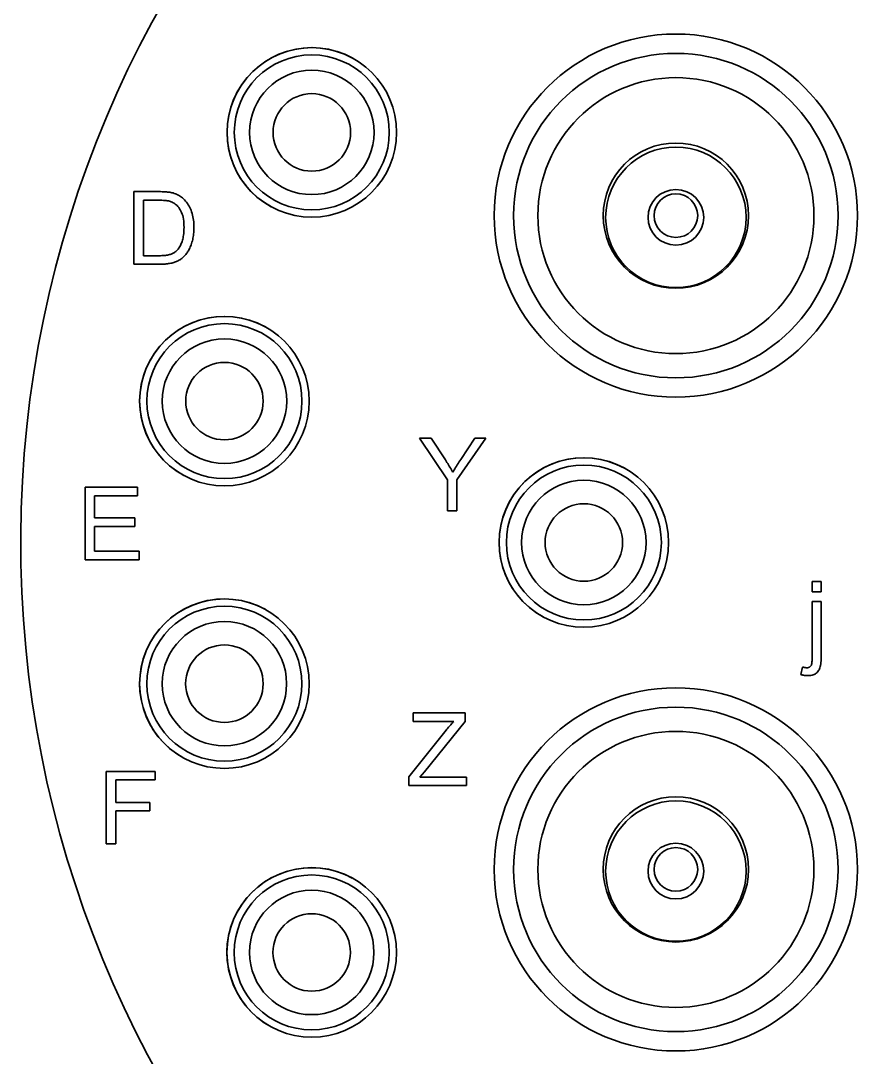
# Model space of a CAD drawing. Extents: x 23 to 472, y 3 to 294.
# Drawn here: x 132.35 to 145.52, y 100.97 to 117.02 of the extents above; entities that cross this region are included whole.
import ezdxf

# ---------------------------------------------------------------- set-up
doc = ezdxf.new("R2010")
doc.units = 0
doc.layers.get('0').update_dxf_attribs({"lineweight": 13})

msp = doc.modelspace()

# ---------------------------------------------------------------- linework, layer by layer
at = {"color": 7, "lineweight": 35, "ltscale": 0.028125}
for p, q in [((134.1026, 113.2498), (134.1026, 114.3748)), ((133.3463, 108.6737), (133.3463, 109.7987)), ((133.6737, 104.2715), (133.6737, 105.3965))]:
    msp.add_line(p, q, dxfattribs=at)
at = {"color": 7, "lineweight": 35, "ltscale": 0.009688}
msp.add_line((134.1026, 114.3748), (134.4901, 114.3748), dxfattribs=at)
at = {"color": 7, "lineweight": 35, "ltscale": 0.000640588}
msp.add_line((134.4901, 114.3748), (134.5157, 114.3746), dxfattribs=at)
at = {"color": 7, "lineweight": 35, "ltscale": 0.000609512}
msp.add_line((134.5157, 114.3746), (134.5401, 114.3742), dxfattribs=at)
at = {"color": 7, "lineweight": 35, "ltscale": 0.00057885}
msp.add_line((134.5401, 114.3742), (134.5632, 114.3734), dxfattribs=at)
at = {"color": 7, "lineweight": 35, "ltscale": 0.000548049}
msp.add_line((134.5632, 114.3734), (134.5851, 114.3722), dxfattribs=at)
at = {"color": 7, "lineweight": 35, "ltscale": 0.000517689}
msp.add_line((134.5851, 114.3722), (134.6058, 114.3708), dxfattribs=at)
at = {"color": 7, "lineweight": 35, "ltscale": 0.000487253}
msp.add_line((134.6058, 114.3708), (134.6252, 114.369), dxfattribs=at)
at = {"color": 7, "lineweight": 35, "ltscale": 0.000457041}
msp.add_line((134.6252, 114.369), (134.6433, 114.3669), dxfattribs=at)
at = {"color": 7, "lineweight": 35, "ltscale": 0.000427154}
msp.add_line((134.6433, 114.3669), (134.6603, 114.3645), dxfattribs=at)
at = {"color": 7, "lineweight": 35, "ltscale": 0.000397922}
msp.add_line((134.6603, 114.3645), (134.6759, 114.3617), dxfattribs=at)
at = {"color": 7, "lineweight": 35, "ltscale": 0.000369061}
msp.add_line((134.6759, 114.3617), (134.6904, 114.3587), dxfattribs=at)
at = {"color": 7, "lineweight": 35, "ltscale": 0.000491355}
msp.add_line((134.6904, 114.3587), (134.7094, 114.3539), dxfattribs=at)
at = {"color": 7, "lineweight": 35, "ltscale": 0.000482278}
msp.add_line((134.7094, 114.3539), (134.7279, 114.3483), dxfattribs=at)
at = {"color": 7, "lineweight": 35, "ltscale": 0.000474574}
msp.add_line((134.7279, 114.3483), (134.7458, 114.3421), dxfattribs=at)
at = {"color": 7, "lineweight": 35, "ltscale": 0.000467417}
msp.add_line((134.7458, 114.3421), (134.7632, 114.3351), dxfattribs=at)
at = {"color": 7, "lineweight": 35, "ltscale": 0.00046152}
msp.add_line((134.7632, 114.3351), (134.78, 114.3274), dxfattribs=at)
at = {"color": 7, "lineweight": 35, "ltscale": 0.000456686}
msp.add_line((134.78, 114.3274), (134.7962, 114.319), dxfattribs=at)
at = {"color": 7, "lineweight": 35, "ltscale": 0.000453257}
msp.add_line((134.7962, 114.319), (134.8118, 114.3099), dxfattribs=at)
at = {"color": 7, "lineweight": 35, "ltscale": 0.000450332}
msp.add_line((134.8118, 114.3099), (134.8269, 114.3), dxfattribs=at)
at = {"color": 7, "lineweight": 35, "ltscale": 0.021487}
for p, q in [((134.2514, 114.242), (134.2514, 113.3826)), ((144.7439, 108.025), (144.7439, 107.1656))]:
    msp.add_line(p, q, dxfattribs=at)
at = {"color": 7, "lineweight": 35, "ltscale": 0.005909}
msp.add_line((134.4878, 114.242), (134.2514, 114.242), dxfattribs=at)
at = {"color": 7, "lineweight": 35, "ltscale": 0.000645457}
msp.add_line((134.5136, 114.2418), (134.4878, 114.242), dxfattribs=at)
at = {"color": 7, "lineweight": 35, "ltscale": 0.000609354}
msp.add_line((134.538, 114.2411), (134.5136, 114.2418), dxfattribs=at)
at = {"color": 7, "lineweight": 35, "ltscale": 0.000573503}
msp.add_line((134.5609, 114.24), (134.538, 114.2411), dxfattribs=at)
at = {"color": 7, "lineweight": 35, "ltscale": 0.000537672}
msp.add_line((134.5823, 114.2384), (134.5609, 114.24), dxfattribs=at)
at = {"color": 7, "lineweight": 35, "ltscale": 0.000502513}
msp.add_line((134.6023, 114.2363), (134.5823, 114.2384), dxfattribs=at)
at = {"color": 7, "lineweight": 35, "ltscale": 0.000467476}
msp.add_line((134.6208, 114.2338), (134.6023, 114.2363), dxfattribs=at)
at = {"color": 7, "lineweight": 35, "ltscale": 0.000433361}
msp.add_line((134.6379, 114.2308), (134.6208, 114.2338), dxfattribs=at)
at = {"color": 7, "lineweight": 35, "ltscale": 0.000399972}
msp.add_line((134.6535, 114.2273), (134.6379, 114.2308), dxfattribs=at)
at = {"color": 7, "lineweight": 35, "ltscale": 0.000367181}
msp.add_line((134.6677, 114.2234), (134.6535, 114.2273), dxfattribs=at)
at = {"color": 7, "lineweight": 35, "ltscale": 0.00033585}
msp.add_line((134.6804, 114.219), (134.6677, 114.2234), dxfattribs=at)
at = {"color": 7, "lineweight": 35, "ltscale": 0.000444923}
msp.add_line((134.6967, 114.212), (134.6804, 114.219), dxfattribs=at)
at = {"color": 7, "lineweight": 35, "ltscale": 0.000447132}
msp.add_line((134.7126, 114.2036), (134.6967, 114.212), dxfattribs=at)
at = {"color": 7, "lineweight": 35, "ltscale": 0.000451641}
msp.add_line((134.7279, 114.1941), (134.7126, 114.2036), dxfattribs=at)
at = {"color": 7, "lineweight": 35, "ltscale": 0.000459046}
msp.add_line((134.7427, 114.1832), (134.7279, 114.1941), dxfattribs=at)
at = {"color": 7, "lineweight": 35, "ltscale": 0.000468416}
msp.add_line((134.757, 114.1712), (134.7427, 114.1832), dxfattribs=at)
at = {"color": 7, "lineweight": 35, "ltscale": 0.000480167}
msp.add_line((134.7709, 114.1578), (134.757, 114.1712), dxfattribs=at)
at = {"color": 7, "lineweight": 35, "ltscale": 0.000493911}
msp.add_line((134.7842, 114.1433), (134.7709, 114.1578), dxfattribs=at)
at = {"color": 7, "lineweight": 35, "ltscale": 0.000509337}
msp.add_line((134.797, 114.1274), (134.7842, 114.1433), dxfattribs=at)
at = {"color": 7, "lineweight": 35, "ltscale": 0.000448876}
msp.add_line((134.8269, 114.3), (134.8414, 114.2894), dxfattribs=at)
at = {"color": 7, "lineweight": 35, "ltscale": 0.000448937}
msp.add_line((134.8414, 114.2894), (134.8554, 114.2781), dxfattribs=at)
at = {"color": 7, "lineweight": 35, "ltscale": 0.000580955}
msp.add_line((134.8554, 114.2781), (134.8727, 114.2627), dxfattribs=at)
at = {"color": 7, "lineweight": 35, "ltscale": 0.000579008}
msp.add_line((134.8727, 114.2627), (134.8892, 114.2464), dxfattribs=at)
at = {"color": 7, "lineweight": 35, "ltscale": 0.000578644}
msp.add_line((134.8892, 114.2464), (134.9047, 114.2292), dxfattribs=at)
at = {"color": 7, "lineweight": 35, "ltscale": 0.000579743}
msp.add_line((134.9047, 114.2292), (134.9194, 114.2113), dxfattribs=at)
at = {"color": 7, "lineweight": 35, "ltscale": 0.000582593}
msp.add_line((134.9194, 114.2113), (134.9332, 114.1925), dxfattribs=at)
at = {"color": 7, "lineweight": 35, "ltscale": 0.000586896}
msp.add_line((134.9332, 114.1925), (134.946, 114.1728), dxfattribs=at)
at = {"color": 7, "lineweight": 35, "ltscale": 0.000592999}
msp.add_line((134.946, 114.1728), (134.958, 114.1523), dxfattribs=at)
at = {"color": 7, "lineweight": 35, "ltscale": 0.000600417}
msp.add_line((134.958, 114.1523), (134.9691, 114.131), dxfattribs=at)
at = {"color": 7, "lineweight": 35, "ltscale": 0.000526625}
msp.add_line((134.8094, 114.1104), (134.797, 114.1274), dxfattribs=at)
at = {"color": 7, "lineweight": 35, "ltscale": 0.000545679}
msp.add_line((134.8212, 114.092), (134.8094, 114.1104), dxfattribs=at)
at = {"color": 7, "lineweight": 35, "ltscale": 0.000565831}
msp.add_line((134.8322, 114.0722), (134.8212, 114.092), dxfattribs=at)
at = {"color": 7, "lineweight": 35, "ltscale": 0.000588874}
msp.add_line((134.8421, 114.0508), (134.8322, 114.0722), dxfattribs=at)
at = {"color": 7, "lineweight": 35, "ltscale": 0.00061587}
msp.add_line((134.8508, 114.0278), (134.8421, 114.0508), dxfattribs=at)
at = {"color": 7, "lineweight": 35, "ltscale": 0.000644924}
msp.add_line((134.8583, 114.0031), (134.8508, 114.0278), dxfattribs=at)
at = {"color": 7, "lineweight": 35, "ltscale": 0.000676779}
msp.add_line((134.8647, 113.9768), (134.8583, 114.0031), dxfattribs=at)
at = {"color": 7, "lineweight": 35, "ltscale": 0.000609499}
msp.add_line((134.9691, 114.131), (134.9792, 114.1089), dxfattribs=at)
at = {"color": 7, "lineweight": 35, "ltscale": 0.000619743}
msp.add_line((134.9792, 114.1089), (134.9885, 114.0859), dxfattribs=at)
at = {"color": 7, "lineweight": 35, "ltscale": 0.000629252}
msp.add_line((134.9885, 114.0859), (134.9969, 114.0621), dxfattribs=at)
at = {"color": 7, "lineweight": 35, "ltscale": 0.000638466}
msp.add_line((134.9969, 114.0621), (135.0044, 114.0377), dxfattribs=at)
at = {"color": 7, "lineweight": 35, "ltscale": 0.000648293}
msp.add_line((135.0044, 114.0377), (135.011, 114.0127), dxfattribs=at)
at = {"color": 7, "lineweight": 35, "ltscale": 0.000659278}
msp.add_line((135.011, 114.0127), (135.0168, 113.9869), dxfattribs=at)
at = {"color": 7, "lineweight": 35, "ltscale": 0.00067137}
msp.add_line((135.0168, 113.9869), (135.0216, 113.9605), dxfattribs=at)
at = {"color": 7, "lineweight": 35, "ltscale": 0.000710687}
msp.add_line((134.8699, 113.9489), (134.8647, 113.9768), dxfattribs=at)
at = {"color": 7, "lineweight": 35, "ltscale": 0.000746238}
msp.add_line((134.8739, 113.9193), (134.8699, 113.9489), dxfattribs=at)
at = {"color": 7, "lineweight": 35, "ltscale": 0.000783836}
msp.add_line((134.8768, 113.8881), (134.8739, 113.9193), dxfattribs=at)
at = {"color": 7, "lineweight": 35, "ltscale": 0.00082227}
msp.add_line((134.8786, 113.8552), (134.8768, 113.8881), dxfattribs=at)
at = {"color": 7, "lineweight": 35, "ltscale": 0.000862131}
msp.add_line((134.8792, 113.8208), (134.8786, 113.8552), dxfattribs=at)
at = {"color": 7, "lineweight": 35, "ltscale": 0.000627472}
msp.add_line((134.8789, 113.7957), (134.8792, 113.8208), dxfattribs=at)
at = {"color": 7, "lineweight": 35, "ltscale": 0.000684154}
msp.add_line((135.0216, 113.9605), (135.0256, 113.9334), dxfattribs=at)
at = {"color": 7, "lineweight": 35, "ltscale": 0.000697814}
msp.add_line((135.0256, 113.9334), (135.0287, 113.9057), dxfattribs=at)
at = {"color": 7, "lineweight": 35, "ltscale": 0.000712501}
msp.add_line((135.0287, 113.9057), (135.0309, 113.8773), dxfattribs=at)
at = {"color": 7, "lineweight": 35, "ltscale": 0.000727751}
msp.add_line((135.0309, 113.8773), (135.0322, 113.8482), dxfattribs=at)
at = {"color": 7, "lineweight": 35, "ltscale": 0.000743952}
msp.add_line((135.0322, 113.8482), (135.0326, 113.8184), dxfattribs=at)
at = {"color": 7, "lineweight": 35, "ltscale": 0.000506646}
msp.add_line((134.8602, 113.6412), (134.8647, 113.661), dxfattribs=at)
at = {"color": 7, "lineweight": 35, "ltscale": 0.000522464}
msp.add_line((134.8647, 113.661), (134.8685, 113.6816), dxfattribs=at)
at = {"color": 7, "lineweight": 35, "ltscale": 0.000538609}
msp.add_line((134.8685, 113.6816), (134.8718, 113.7029), dxfattribs=at)
at = {"color": 7, "lineweight": 35, "ltscale": 0.000555585}
msp.add_line((134.8718, 113.7029), (134.8744, 113.7249), dxfattribs=at)
at = {"color": 7, "lineweight": 35, "ltscale": 0.000572833}
msp.add_line((134.8744, 113.7249), (134.8765, 113.7477), dxfattribs=at)
at = {"color": 7, "lineweight": 35, "ltscale": 0.000590523}
msp.add_line((134.8765, 113.7477), (134.878, 113.7713), dxfattribs=at)
at = {"color": 7, "lineweight": 35, "ltscale": 0.00060894}
msp.add_line((134.878, 113.7713), (134.8789, 113.7957), dxfattribs=at)
at = {"color": 7, "lineweight": 35, "ltscale": 0.000554764}
msp.add_line((135.0219, 113.6752), (135.018, 113.6533), dxfattribs=at)
at = {"color": 7, "lineweight": 35, "ltscale": 0.000566498}
msp.add_line((135.0252, 113.6976), (135.0219, 113.6752), dxfattribs=at)
at = {"color": 7, "lineweight": 35, "ltscale": 0.000578999}
msp.add_line((135.0278, 113.7206), (135.0252, 113.6976), dxfattribs=at)
at = {"color": 7, "lineweight": 35, "ltscale": 0.000592249}
msp.add_line((135.0299, 113.7442), (135.0278, 113.7206), dxfattribs=at)
at = {"color": 7, "lineweight": 35, "ltscale": 0.000605418}
msp.add_line((135.0314, 113.7683), (135.0299, 113.7442), dxfattribs=at)
at = {"color": 7, "lineweight": 35, "ltscale": 0.000619228}
msp.add_line((135.0323, 113.7931), (135.0314, 113.7683), dxfattribs=at)
at = {"color": 7, "lineweight": 35, "ltscale": 0.000633478}
msp.add_line((135.0326, 113.8184), (135.0323, 113.7931), dxfattribs=at)
at = {"color": 7, "lineweight": 35, "ltscale": 0.000397793}
msp.add_line((134.7968, 113.4967), (134.8057, 113.5098), dxfattribs=at)
at = {"color": 7, "lineweight": 35, "ltscale": 0.000406437}
msp.add_line((134.8057, 113.5098), (134.8142, 113.5237), dxfattribs=at)
at = {"color": 7, "lineweight": 35, "ltscale": 0.000416141}
msp.add_line((134.8142, 113.5237), (134.8222, 113.5383), dxfattribs=at)
at = {"color": 7, "lineweight": 35, "ltscale": 0.000427362}
msp.add_line((134.8222, 113.5383), (134.8298, 113.5536), dxfattribs=at)
at = {"color": 7, "lineweight": 35, "ltscale": 0.000438617}
msp.add_line((134.8298, 113.5536), (134.8369, 113.5697), dxfattribs=at)
at = {"color": 7, "lineweight": 35, "ltscale": 0.000451106}
msp.add_line((134.8369, 113.5697), (134.8435, 113.5864), dxfattribs=at)
at = {"color": 7, "lineweight": 35, "ltscale": 0.000463917}
msp.add_line((134.8435, 113.5864), (134.8496, 113.604), dxfattribs=at)
at = {"color": 7, "lineweight": 35, "ltscale": 0.00047765}
msp.add_line((134.8496, 113.604), (134.8552, 113.6222), dxfattribs=at)
at = {"color": 7, "lineweight": 35, "ltscale": 0.00049181}
msp.add_line((134.8552, 113.6222), (134.8602, 113.6412), dxfattribs=at)
at = {"color": 7, "lineweight": 35, "ltscale": 0.000446433}
msp.add_line((134.9686, 113.5008), (134.9607, 113.4848), dxfattribs=at)
at = {"color": 7, "lineweight": 35, "ltscale": 0.000458198}
msp.add_line((134.9761, 113.5176), (134.9686, 113.5008), dxfattribs=at)
at = {"color": 7, "lineweight": 35, "ltscale": 0.000470673}
msp.add_line((134.9832, 113.535), (134.9761, 113.5176), dxfattribs=at)
at = {"color": 7, "lineweight": 35, "ltscale": 0.000483403}
msp.add_line((134.9901, 113.5531), (134.9832, 113.535), dxfattribs=at)
at = {"color": 7, "lineweight": 35, "ltscale": 0.000496828}
msp.add_line((134.9966, 113.5718), (134.9901, 113.5531), dxfattribs=at)
at = {"color": 7, "lineweight": 35, "ltscale": 0.000510064}
msp.add_line((135.0027, 113.5913), (134.9966, 113.5718), dxfattribs=at)
at = {"color": 7, "lineweight": 35, "ltscale": 0.000521849}
msp.add_line((135.0084, 113.6114), (135.0027, 113.5913), dxfattribs=at)
at = {"color": 7, "lineweight": 35, "ltscale": 0.000532439}
msp.add_line((135.0135, 113.6321), (135.0084, 113.6114), dxfattribs=at)
at = {"color": 7, "lineweight": 35, "ltscale": 0.000542992}
msp.add_line((135.018, 113.6533), (135.0135, 113.6321), dxfattribs=at)
at = {"color": 7, "lineweight": 35, "ltscale": 0.006005}
msp.add_line((134.2514, 113.3826), (134.4916, 113.3826), dxfattribs=at)
at = {"color": 7, "lineweight": 35, "ltscale": 0.000544487}
msp.add_line((134.4916, 113.3826), (134.5134, 113.3828), dxfattribs=at)
at = {"color": 7, "lineweight": 35, "ltscale": 0.000520636}
msp.add_line((134.5134, 113.3828), (134.5342, 113.3834), dxfattribs=at)
at = {"color": 7, "lineweight": 35, "ltscale": 0.000497069}
msp.add_line((134.5342, 113.3834), (134.5541, 113.3844), dxfattribs=at)
at = {"color": 7, "lineweight": 35, "ltscale": 0.000473743}
msp.add_line((134.5541, 113.3844), (134.573, 113.3859), dxfattribs=at)
at = {"color": 7, "lineweight": 35, "ltscale": 0.000451011}
msp.add_line((134.573, 113.3859), (134.5909, 113.3877), dxfattribs=at)
at = {"color": 7, "lineweight": 35, "ltscale": 0.000428095}
msp.add_line((134.5909, 113.3877), (134.6079, 113.39), dxfattribs=at)
at = {"color": 7, "lineweight": 35, "ltscale": 0.00040621}
msp.add_line((134.6079, 113.39), (134.6239, 113.3927), dxfattribs=at)
at = {"color": 7, "lineweight": 35, "ltscale": 0.0003844}
msp.add_line((134.6239, 113.3927), (134.639, 113.3958), dxfattribs=at)
at = {"color": 7, "lineweight": 35, "ltscale": 0.000363326}
msp.add_line((134.639, 113.3958), (134.6531, 113.3993), dxfattribs=at)
at = {"color": 7, "lineweight": 35, "ltscale": 0.000342872}
msp.add_line((134.6531, 113.3993), (134.6662, 113.4033), dxfattribs=at)
at = {"color": 7, "lineweight": 35, "ltscale": 0.000328367}
msp.add_line((134.6662, 113.4033), (134.6786, 113.4076), dxfattribs=at)
at = {"color": 7, "lineweight": 35, "ltscale": 0.000319133}
msp.add_line((134.6786, 113.4076), (134.6905, 113.4122), dxfattribs=at)
at = {"color": 7, "lineweight": 35, "ltscale": 0.000310813}
msp.add_line((134.6905, 113.4122), (134.7019, 113.4172), dxfattribs=at)
at = {"color": 7, "lineweight": 35, "ltscale": 0.000302481}
msp.add_line((134.7019, 113.4172), (134.7127, 113.4226), dxfattribs=at)
at = {"color": 7, "lineweight": 35, "ltscale": 0.000294881}
msp.add_line((134.7127, 113.4226), (134.7231, 113.4282), dxfattribs=at)
at = {"color": 7, "lineweight": 35, "ltscale": 0.000287868}
msp.add_line((134.7231, 113.4282), (134.7329, 113.4342), dxfattribs=at)
at = {"color": 7, "lineweight": 35, "ltscale": 0.000281941}
msp.add_line((134.7329, 113.4342), (134.7422, 113.4406), dxfattribs=at)
at = {"color": 7, "lineweight": 35, "ltscale": 0.000276094}
msp.add_line((134.7422, 113.4406), (134.751, 113.4472), dxfattribs=at)
at = {"color": 7, "lineweight": 35, "ltscale": 0.000271626}
msp.add_line((134.751, 113.4472), (134.7593, 113.4543), dxfattribs=at)
at = {"color": 7, "lineweight": 35, "ltscale": 0.000267352}
msp.add_line((134.7593, 113.4543), (134.7671, 113.4616), dxfattribs=at)
at = {"color": 7, "lineweight": 35, "ltscale": 0.000377045}
msp.add_line((134.7671, 113.4616), (134.7775, 113.4726), dxfattribs=at)
at = {"color": 7, "lineweight": 35, "ltscale": 0.000382667}
msp.add_line((134.7775, 113.4726), (134.7874, 113.4842), dxfattribs=at)
at = {"color": 7, "lineweight": 35, "ltscale": 0.000389399}
msp.add_line((134.7874, 113.4842), (134.7968, 113.4967), dxfattribs=at)
at = {"color": 7, "lineweight": 35, "ltscale": 0.000341388}
msp.add_line((134.8454, 113.3414), (134.8346, 113.3331), dxfattribs=at)
at = {"color": 7, "lineweight": 35, "ltscale": 0.000346448}
msp.add_line((134.8561, 113.3502), (134.8454, 113.3414), dxfattribs=at)
at = {"color": 7, "lineweight": 35, "ltscale": 0.00035219}
msp.add_line((134.8666, 113.3596), (134.8561, 113.3502), dxfattribs=at)
at = {"color": 7, "lineweight": 35, "ltscale": 0.000358361}
msp.add_line((134.877, 113.3695), (134.8666, 113.3596), dxfattribs=at)
at = {"color": 7, "lineweight": 35, "ltscale": 0.000364795}
msp.add_line((134.8871, 113.38), (134.877, 113.3695), dxfattribs=at)
at = {"color": 7, "lineweight": 35, "ltscale": 0.000371895}
msp.add_line((134.8971, 113.391), (134.8871, 113.38), dxfattribs=at)
at = {"color": 7, "lineweight": 35, "ltscale": 0.000379639}
msp.add_line((134.9069, 113.4026), (134.8971, 113.391), dxfattribs=at)
at = {"color": 7, "lineweight": 35, "ltscale": 0.000387125}
msp.add_line((134.9165, 113.4148), (134.9069, 113.4026), dxfattribs=at)
at = {"color": 7, "lineweight": 35, "ltscale": 0.000395616}
msp.add_line((134.926, 113.4275), (134.9165, 113.4148), dxfattribs=at)
at = {"color": 7, "lineweight": 35, "ltscale": 0.000404578}
msp.add_line((134.9352, 113.4408), (134.926, 113.4275), dxfattribs=at)
at = {"color": 7, "lineweight": 35, "ltscale": 0.00041384}
msp.add_line((134.944, 113.4548), (134.9352, 113.4408), dxfattribs=at)
at = {"color": 7, "lineweight": 35, "ltscale": 0.000424326}
msp.add_line((134.9525, 113.4694), (134.944, 113.4548), dxfattribs=at)
at = {"color": 7, "lineweight": 35, "ltscale": 0.000435055}
msp.add_line((134.9607, 113.4848), (134.9525, 113.4694), dxfattribs=at)
at = {"color": 7, "lineweight": 35, "ltscale": 0.010149}
msp.add_line((134.5085, 113.2498), (134.1026, 113.2498), dxfattribs=at)
at = {"color": 7, "lineweight": 35, "ltscale": 0.000504698}
msp.add_line((134.5287, 113.25), (134.5085, 113.2498), dxfattribs=at)
at = {"color": 7, "lineweight": 35, "ltscale": 0.000492883}
msp.add_line((134.5484, 113.2506), (134.5287, 113.25), dxfattribs=at)
at = {"color": 7, "lineweight": 35, "ltscale": 0.000481538}
msp.add_line((134.5676, 113.2515), (134.5484, 113.2506), dxfattribs=at)
at = {"color": 7, "lineweight": 35, "ltscale": 0.000470691}
msp.add_line((134.5864, 113.2529), (134.5676, 113.2515), dxfattribs=at)
at = {"color": 7, "lineweight": 35, "ltscale": 0.000459796}
msp.add_line((134.6047, 113.2546), (134.5864, 113.2529), dxfattribs=at)
at = {"color": 7, "lineweight": 35, "ltscale": 0.000448875}
msp.add_line((134.6226, 113.2567), (134.6047, 113.2546), dxfattribs=at)
at = {"color": 7, "lineweight": 35, "ltscale": 0.000438721}
msp.add_line((134.6399, 113.2592), (134.6226, 113.2567), dxfattribs=at)
at = {"color": 7, "lineweight": 35, "ltscale": 0.000428675}
msp.add_line((134.6568, 113.2621), (134.6399, 113.2592), dxfattribs=at)
at = {"color": 7, "lineweight": 35, "ltscale": 0.000418864}
msp.add_line((134.6733, 113.2653), (134.6568, 113.2621), dxfattribs=at)
at = {"color": 7, "lineweight": 35, "ltscale": 0.00040935}
msp.add_line((134.6892, 113.269), (134.6733, 113.2653), dxfattribs=at)
at = {"color": 7, "lineweight": 35, "ltscale": 0.000400453}
msp.add_line((134.7047, 113.273), (134.6892, 113.269), dxfattribs=at)
at = {"color": 7, "lineweight": 35, "ltscale": 0.000391581}
msp.add_line((134.7198, 113.2774), (134.7047, 113.273), dxfattribs=at)
at = {"color": 7, "lineweight": 35, "ltscale": 0.000383267}
msp.add_line((134.7343, 113.2821), (134.7198, 113.2774), dxfattribs=at)
at = {"color": 7, "lineweight": 35, "ltscale": 0.000375411}
msp.add_line((134.7485, 113.2872), (134.7343, 113.2821), dxfattribs=at)
at = {"color": 7, "lineweight": 35, "ltscale": 0.000367576}
msp.add_line((134.7621, 113.2927), (134.7485, 113.2872), dxfattribs=at)
at = {"color": 7, "lineweight": 35, "ltscale": 0.000360746}
msp.add_line((134.7753, 113.2985), (134.7621, 113.2927), dxfattribs=at)
at = {"color": 7, "lineweight": 35, "ltscale": 0.000354056}
msp.add_line((134.7881, 113.3047), (134.7753, 113.2985), dxfattribs=at)
at = {"color": 7, "lineweight": 35, "ltscale": 0.000347756}
msp.add_line((134.8003, 113.3112), (134.7881, 113.3047), dxfattribs=at)
at = {"color": 7, "lineweight": 35, "ltscale": 0.000341963}
msp.add_line((134.8122, 113.3181), (134.8003, 113.3112), dxfattribs=at)
at = {"color": 7, "lineweight": 35, "ltscale": 0.000337219}
msp.add_line((134.8235, 113.3254), (134.8122, 113.3181), dxfattribs=at)
at = {"color": 7, "lineweight": 35, "ltscale": 0.000336689}
msp.add_line((134.8346, 113.3331), (134.8235, 113.3254), dxfattribs=at)
at = {"color": 7, "lineweight": 35, "ltscale": 0.004528}
msp.add_line((138.5232, 110.5583), (138.7043, 110.5583), dxfattribs=at)
at = {"color": 7, "lineweight": 35, "ltscale": 0.019501}
msp.add_line((138.9567, 109.9098), (138.5232, 110.5583), dxfattribs=at)
at = {"color": 7, "lineweight": 35, "ltscale": 0.010131}
msp.add_line((138.7043, 110.5583), (138.926, 110.2191), dxfattribs=at)
at = {"color": 7, "lineweight": 35, "ltscale": 0.019717}
msp.add_line((139.5545, 110.5583), (139.1056, 109.9098), dxfattribs=at)
at = {"color": 7, "lineweight": 35, "ltscale": 0.009902}
msp.add_line((139.1632, 110.2275), (139.3811, 110.5583), dxfattribs=at)
at = {"color": 7, "lineweight": 35, "ltscale": 0.004336}
msp.add_line((139.3811, 110.5583), (139.5545, 110.5583), dxfattribs=at)
at = {"color": 7, "lineweight": 35, "ltscale": 0.000565006}
msp.add_line((138.926, 110.2191), (138.9382, 110.2), dxfattribs=at)
at = {"color": 7, "lineweight": 35, "ltscale": 0.000562836}
msp.add_line((138.9382, 110.2), (138.9503, 110.181), dxfattribs=at)
at = {"color": 7, "lineweight": 35, "ltscale": 0.000560554}
msp.add_line((138.9503, 110.181), (138.9621, 110.162), dxfattribs=at)
at = {"color": 7, "lineweight": 35, "ltscale": 0.000558311}
msp.add_line((138.9621, 110.162), (138.9738, 110.143), dxfattribs=at)
at = {"color": 7, "lineweight": 35, "ltscale": 0.000556216}
msp.add_line((138.9738, 110.143), (138.9853, 110.1239), dxfattribs=at)
at = {"color": 7, "lineweight": 35, "ltscale": 0.000591613}
msp.add_line((139.0964, 110.1226), (139.1089, 110.1427), dxfattribs=at)
at = {"color": 7, "lineweight": 35, "ltscale": 0.000606696}
msp.add_line((139.1089, 110.1427), (139.1218, 110.1632), dxfattribs=at)
at = {"color": 7, "lineweight": 35, "ltscale": 0.000621922}
msp.add_line((139.1218, 110.1632), (139.1352, 110.1842), dxfattribs=at)
at = {"color": 7, "lineweight": 35, "ltscale": 0.000637044}
msp.add_line((139.1352, 110.1842), (139.149, 110.2056), dxfattribs=at)
at = {"color": 7, "lineweight": 35, "ltscale": 0.000652306}
msp.add_line((139.149, 110.2056), (139.1632, 110.2275), dxfattribs=at)
at = {"color": 7, "lineweight": 35, "ltscale": 0.000553995}
msp.add_line((138.9853, 110.1239), (138.9967, 110.1049), dxfattribs=at)
at = {"color": 7, "lineweight": 35, "ltscale": 0.000551833}
msp.add_line((138.9967, 110.1049), (139.0079, 110.0859), dxfattribs=at)
at = {"color": 7, "lineweight": 35, "ltscale": 0.000549654}
msp.add_line((139.0079, 110.0859), (139.0189, 110.0668), dxfattribs=at)
at = {"color": 7, "lineweight": 35, "ltscale": 0.000547517}
msp.add_line((139.0189, 110.0668), (139.0297, 110.0478), dxfattribs=at)
at = {"color": 7, "lineweight": 35, "ltscale": 0.000545568}
msp.add_line((139.0297, 110.0478), (139.0404, 110.0288), dxfattribs=at)
at = {"color": 7, "lineweight": 35, "ltscale": 0.000516335}
msp.add_line((139.0404, 110.0288), (139.0507, 110.0466), dxfattribs=at)
at = {"color": 7, "lineweight": 35, "ltscale": 0.000531316}
msp.add_line((139.0507, 110.0466), (139.0615, 110.065), dxfattribs=at)
at = {"color": 7, "lineweight": 35, "ltscale": 0.000546209}
msp.add_line((139.0615, 110.065), (139.0727, 110.0837), dxfattribs=at)
at = {"color": 7, "lineweight": 35, "ltscale": 0.000561606}
msp.add_line((139.0727, 110.0837), (139.0843, 110.1029), dxfattribs=at)
at = {"color": 7, "lineweight": 35, "ltscale": 0.000576413}
msp.add_line((139.0843, 110.1029), (139.0964, 110.1226), dxfattribs=at)
at = {"color": 7, "lineweight": 35, "ltscale": 0.011914}
for p, q in [((138.9567, 109.4333), (138.9567, 109.9098)), ((139.1056, 109.9098), (139.1056, 109.4333))]:
    msp.add_line(p, q, dxfattribs=at)
at = {"color": 7, "lineweight": 35, "ltscale": 0.020336}
msp.add_line((133.3463, 109.7987), (134.1597, 109.7987), dxfattribs=at)
at = {"color": 7, "lineweight": 35, "ltscale": 0.008614}
msp.add_line((133.4952, 109.666), (133.4952, 109.3214), dxfattribs=at)
at = {"color": 7, "lineweight": 35, "ltscale": 0.016614}
msp.add_line((134.1597, 109.666), (133.4952, 109.666), dxfattribs=at)
at = {"color": 7, "lineweight": 35, "ltscale": 0.003319}
for p, q in [((134.1597, 109.7987), (134.1597, 109.666)), ((134.1858, 108.8065), (134.1858, 108.6737)), ((138.4266, 106.1675), (138.4266, 106.3003)), ((139.2324, 106.3003), (139.2324, 106.1675)), ((134.4327, 105.3965), (134.4327, 105.2638)), ((139.2508, 105.308), (139.2508, 105.1753)), ((134.3506, 104.9154), (134.3506, 104.7826))]:
    msp.add_line(p, q, dxfattribs=at)
at = {"color": 7, "lineweight": 35, "ltscale": 0.003722}
for p, q in [((139.1056, 109.4333), (138.9567, 109.4333)), ((133.8226, 104.2715), (133.6737, 104.2715))]:
    msp.add_line(p, q, dxfattribs=at)
at = {"color": 7, "lineweight": 35, "ltscale": 0.015559}
for p, q in [((133.4952, 109.3214), (134.1175, 109.3214)), ((134.1175, 109.1894), (133.4952, 109.1894))]:
    msp.add_line(p, q, dxfattribs=at)
at = {"color": 7, "lineweight": 35, "ltscale": 0.009573}
msp.add_line((133.4952, 109.1894), (133.4952, 108.8065), dxfattribs=at)
at = {"color": 7, "lineweight": 35, "ltscale": 0.0033}
msp.add_line((134.1175, 109.3214), (134.1175, 109.1894), dxfattribs=at)
at = {"color": 7, "lineweight": 35, "ltscale": 0.017266}
msp.add_line((133.4952, 108.8065), (134.1858, 108.8065), dxfattribs=at)
at = {"color": 7, "lineweight": 35, "ltscale": 0.020988}
msp.add_line((134.1858, 108.6737), (133.3463, 108.6737), dxfattribs=at)
at = {"color": 7, "lineweight": 35, "ltscale": 0.00401}
for p, q in [((144.6057, 108.1747), (144.6057, 108.3351)), ((144.7439, 108.3351), (144.7439, 108.1747))]:
    msp.add_line(p, q, dxfattribs=at)
at = {"color": 7, "lineweight": 35, "ltscale": 0.003454}
for p, q in [((144.6057, 108.3351), (144.7439, 108.3351)), ((144.7439, 108.1747), (144.6057, 108.1747)), ((144.6057, 108.025), (144.7439, 108.025))]:
    msp.add_line(p, q, dxfattribs=at)
at = {"color": 7, "lineweight": 35, "ltscale": 0.02141}
msp.add_line((144.6057, 107.1686), (144.6057, 108.025), dxfattribs=at)
at = {"color": 7, "lineweight": 35, "ltscale": 0.000333895}
msp.add_line((144.5983, 107.0644), (144.6005, 107.0776), dxfattribs=at)
at = {"color": 7, "lineweight": 35, "ltscale": 0.000374281}
msp.add_line((144.6005, 107.0776), (144.6024, 107.0924), dxfattribs=at)
at = {"color": 7, "lineweight": 35, "ltscale": 0.000414731}
msp.add_line((144.6024, 107.0924), (144.6039, 107.109), dxfattribs=at)
at = {"color": 7, "lineweight": 35, "ltscale": 0.000455922}
msp.add_line((144.6039, 107.109), (144.6049, 107.1272), dxfattribs=at)
at = {"color": 7, "lineweight": 35, "ltscale": 0.00049719}
msp.add_line((144.6049, 107.1272), (144.6055, 107.147), dxfattribs=at)
at = {"color": 7, "lineweight": 35, "ltscale": 0.000539331}
msp.add_line((144.6055, 107.147), (144.6057, 107.1686), dxfattribs=at)
at = {"color": 7, "lineweight": 35, "ltscale": 0.000596188}
msp.add_line((144.7403, 107.0835), (144.7376, 107.0598), dxfattribs=at)
at = {"color": 7, "lineweight": 35, "ltscale": 0.000639898}
msp.add_line((144.7423, 107.109), (144.7403, 107.0835), dxfattribs=at)
at = {"color": 7, "lineweight": 35, "ltscale": 0.000684116}
msp.add_line((144.7435, 107.1364), (144.7423, 107.109), dxfattribs=at)
at = {"color": 7, "lineweight": 35, "ltscale": 0.000729331}
msp.add_line((144.7439, 107.1656), (144.7435, 107.1364), dxfattribs=at)
at = {"color": 7, "lineweight": 35, "ltscale": 0.003007}
msp.add_line((144.4308, 106.8939), (144.4568, 107.0113), dxfattribs=at)
at = {"color": 7, "lineweight": 35, "ltscale": 0.000208933}
msp.add_line((144.4568, 107.0113), (144.465, 107.0093), dxfattribs=at)
at = {"color": 7, "lineweight": 35, "ltscale": 0.000199249}
msp.add_line((144.465, 107.0093), (144.4727, 107.0074), dxfattribs=at)
at = {"color": 7, "lineweight": 35, "ltscale": 0.000189443}
msp.add_line((144.4727, 107.0074), (144.4801, 107.0058), dxfattribs=at)
at = {"color": 7, "lineweight": 35, "ltscale": 0.00017995}
msp.add_line((144.4801, 107.0058), (144.4872, 107.0044), dxfattribs=at)
at = {"color": 7, "lineweight": 35, "ltscale": 0.000169987}
msp.add_line((144.4872, 107.0044), (144.4939, 107.0032), dxfattribs=at)
at = {"color": 7, "lineweight": 35, "ltscale": 0.000160603}
msp.add_line((144.4939, 107.0032), (144.5002, 107.0023), dxfattribs=at)
at = {"color": 7, "lineweight": 35, "ltscale": 0.000150812}
msp.add_line((144.5002, 107.0023), (144.5062, 107.0015), dxfattribs=at)
at = {"color": 7, "lineweight": 35, "ltscale": 0.000141695}
msp.add_line((144.5062, 107.0015), (144.5118, 107.001), dxfattribs=at)
at = {"color": 7, "lineweight": 35, "ltscale": 0.000132411}
msp.add_line((144.5118, 107.001), (144.5171, 107.0007), dxfattribs=at)
at = {"color": 7, "lineweight": 35, "ltscale": 0.000123346}
msp.add_line((144.5171, 107.0007), (144.5221, 107.0006), dxfattribs=at)
at = {"color": 7, "lineweight": 35, "ltscale": 0.000205821}
msp.add_line((144.5221, 107.0006), (144.5303, 107.0008), dxfattribs=at)
at = {"color": 7, "lineweight": 35, "ltscale": 0.000196257}
msp.add_line((144.5303, 107.0008), (144.5381, 107.0017), dxfattribs=at)
at = {"color": 7, "lineweight": 35, "ltscale": 0.000187255}
msp.add_line((144.5381, 107.0017), (144.5455, 107.0031), dxfattribs=at)
at = {"color": 7, "lineweight": 35, "ltscale": 0.000180155}
msp.add_line((144.5455, 107.0031), (144.5524, 107.005), dxfattribs=at)
at = {"color": 7, "lineweight": 35, "ltscale": 0.000174634}
msp.add_line((144.5524, 107.005), (144.5589, 107.0076), dxfattribs=at)
at = {"color": 7, "lineweight": 35, "ltscale": 0.000170299}
msp.add_line((144.5589, 107.0076), (144.565, 107.0106), dxfattribs=at)
at = {"color": 7, "lineweight": 35, "ltscale": 0.000168086}
msp.add_line((144.565, 107.0106), (144.5706, 107.0143), dxfattribs=at)
at = {"color": 7, "lineweight": 35, "ltscale": 0.000167468}
msp.add_line((144.5706, 107.0143), (144.5759, 107.0185), dxfattribs=at)
at = {"color": 7, "lineweight": 35, "ltscale": 0.000168712}
msp.add_line((144.5759, 107.0185), (144.5806, 107.0232), dxfattribs=at)
at = {"color": 7, "lineweight": 35, "ltscale": 0.000172006}
msp.add_line((144.5806, 107.0232), (144.585, 107.0286), dxfattribs=at)
at = {"color": 7, "lineweight": 35, "ltscale": 0.000188752}
msp.add_line((144.585, 107.0286), (144.5889, 107.035), dxfattribs=at)
at = {"color": 7, "lineweight": 35, "ltscale": 0.000221429}
msp.add_line((144.5889, 107.035), (144.5925, 107.0431), dxfattribs=at)
at = {"color": 7, "lineweight": 35, "ltscale": 0.00025716}
msp.add_line((144.5925, 107.0431), (144.5956, 107.0529), dxfattribs=at)
at = {"color": 7, "lineweight": 35, "ltscale": 0.000294805}
msp.add_line((144.5956, 107.0529), (144.5983, 107.0644), dxfattribs=at)
at = {"color": 7, "lineweight": 35, "ltscale": 0.000439107}
msp.add_line((144.6821, 106.9284), (144.6689, 106.9169), dxfattribs=at)
at = {"color": 7, "lineweight": 35, "ltscale": 0.000442258}
msp.add_line((144.6941, 106.9415), (144.6821, 106.9284), dxfattribs=at)
at = {"color": 7, "lineweight": 35, "ltscale": 0.000451286}
msp.add_line((144.7047, 106.956), (144.6941, 106.9415), dxfattribs=at)
at = {"color": 7, "lineweight": 35, "ltscale": 0.000368614}
msp.add_line((144.7121, 106.9688), (144.7047, 106.956), dxfattribs=at)
at = {"color": 7, "lineweight": 35, "ltscale": 0.000400207}
msp.add_line((144.7188, 106.9833), (144.7121, 106.9688), dxfattribs=at)
at = {"color": 7, "lineweight": 35, "ltscale": 0.000435197}
msp.add_line((144.7247, 106.9997), (144.7188, 106.9833), dxfattribs=at)
at = {"color": 7, "lineweight": 35, "ltscale": 0.000472569}
msp.add_line((144.7298, 107.0179), (144.7247, 106.9997), dxfattribs=at)
at = {"color": 7, "lineweight": 35, "ltscale": 0.000512463}
msp.add_line((144.7341, 107.038), (144.7298, 107.0179), dxfattribs=at)
at = {"color": 7, "lineweight": 35, "ltscale": 0.000553463}
msp.add_line((144.7376, 107.0598), (144.7341, 107.038), dxfattribs=at)
at = {"color": 7, "lineweight": 35, "ltscale": 0.000270786}
msp.add_line((144.4412, 106.8911), (144.4308, 106.8939), dxfattribs=at)
at = {"color": 7, "lineweight": 35, "ltscale": 0.000270982}
msp.add_line((144.4518, 106.8886), (144.4412, 106.8911), dxfattribs=at)
at = {"color": 7, "lineweight": 35, "ltscale": 0.000271361}
msp.add_line((144.4624, 106.8865), (144.4518, 106.8886), dxfattribs=at)
at = {"color": 7, "lineweight": 35, "ltscale": 0.000271641}
msp.add_line((144.4731, 106.8846), (144.4624, 106.8865), dxfattribs=at)
at = {"color": 7, "lineweight": 35, "ltscale": 0.000272513}
msp.add_line((144.4839, 106.883), (144.4731, 106.8846), dxfattribs=at)
at = {"color": 7, "lineweight": 35, "ltscale": 0.000273453}
msp.add_line((144.4948, 106.8816), (144.4839, 106.883), dxfattribs=at)
at = {"color": 7, "lineweight": 35, "ltscale": 0.000274708}
msp.add_line((144.5057, 106.8806), (144.4948, 106.8816), dxfattribs=at)
at = {"color": 7, "lineweight": 35, "ltscale": 0.000275839}
msp.add_line((144.5167, 106.8799), (144.5057, 106.8806), dxfattribs=at)
at = {"color": 7, "lineweight": 35, "ltscale": 0.000277432}
msp.add_line((144.5278, 106.8795), (144.5167, 106.8799), dxfattribs=at)
at = {"color": 7, "lineweight": 35, "ltscale": 0.000279268}
msp.add_line((144.539, 106.8793), (144.5278, 106.8795), dxfattribs=at)
at = {"color": 7, "lineweight": 35, "ltscale": 0.000563089}
msp.add_line((144.5615, 106.8801), (144.539, 106.8793), dxfattribs=at)
at = {"color": 7, "lineweight": 35, "ltscale": 0.000532968}
msp.add_line((144.5827, 106.8824), (144.5615, 106.8801), dxfattribs=at)
at = {"color": 7, "lineweight": 35, "ltscale": 0.000506128}
msp.add_line((144.6025, 106.8862), (144.5827, 106.8824), dxfattribs=at)
at = {"color": 7, "lineweight": 35, "ltscale": 0.00048286}
msp.add_line((144.6211, 106.8916), (144.6025, 106.8862), dxfattribs=at)
at = {"color": 7, "lineweight": 35, "ltscale": 0.000464129}
msp.add_line((144.6383, 106.8985), (144.6211, 106.8916), dxfattribs=at)
at = {"color": 7, "lineweight": 35, "ltscale": 0.000450512}
msp.add_line((144.6542, 106.9069), (144.6383, 106.8985), dxfattribs=at)
at = {"color": 7, "lineweight": 35, "ltscale": 0.00044217}
msp.add_line((144.6689, 106.9169), (144.6542, 106.9069), dxfattribs=at)
at = {"color": 7, "lineweight": 35, "ltscale": 0.020144}
msp.add_line((138.4266, 106.3003), (139.2324, 106.3003), dxfattribs=at)
at = {"color": 7, "lineweight": 35, "ltscale": 0.015693}
msp.add_line((139.0544, 106.1675), (138.4266, 106.1675), dxfattribs=at)
at = {"color": 7, "lineweight": 35, "ltscale": 0.025099}
msp.add_line((139.2324, 106.1675), (138.6008, 105.3871), dxfattribs=at)
at = {"color": 7, "lineweight": 35, "ltscale": 0.000438652}
msp.add_line((138.9976, 106.1057), (139.0092, 106.1189), dxfattribs=at)
at = {"color": 7, "lineweight": 35, "ltscale": 0.000428869}
msp.add_line((139.0092, 106.1189), (139.0207, 106.1316), dxfattribs=at)
at = {"color": 7, "lineweight": 35, "ltscale": 0.000419564}
msp.add_line((139.0207, 106.1316), (139.032, 106.144), dxfattribs=at)
at = {"color": 7, "lineweight": 35, "ltscale": 0.000410057}
msp.add_line((139.032, 106.144), (139.0432, 106.1559), dxfattribs=at)
at = {"color": 7, "lineweight": 35, "ltscale": 0.000400835}
msp.add_line((139.0432, 106.1559), (139.0544, 106.1675), dxfattribs=at)
at = {"color": 7, "lineweight": 35, "ltscale": 0.023068}
msp.add_line((138.3614, 105.3134), (138.9377, 106.034), dxfattribs=at)
at = {"color": 7, "lineweight": 35, "ltscale": 0.000486444}
msp.add_line((138.9377, 106.034), (138.9499, 106.0491), dxfattribs=at)
at = {"color": 7, "lineweight": 35, "ltscale": 0.000476934}
msp.add_line((138.9499, 106.0491), (138.962, 106.0639), dxfattribs=at)
at = {"color": 7, "lineweight": 35, "ltscale": 0.000467196}
msp.add_line((138.962, 106.0639), (138.974, 106.0782), dxfattribs=at)
at = {"color": 7, "lineweight": 35, "ltscale": 0.000457522}
msp.add_line((138.974, 106.0782), (138.9858, 106.0922), dxfattribs=at)
at = {"color": 7, "lineweight": 35, "ltscale": 0.000448039}
msp.add_line((138.9858, 106.0922), (138.9976, 106.1057), dxfattribs=at)
at = {"color": 7, "lineweight": 35, "ltscale": 0.018974}
msp.add_line((133.6737, 105.3965), (134.4327, 105.3965), dxfattribs=at)
at = {"color": 7, "lineweight": 35, "ltscale": 0.003453}
msp.add_line((138.3614, 105.1753), (138.3614, 105.3134), dxfattribs=at)
at = {"color": 7, "lineweight": 35, "ltscale": 0.002611}
msp.add_line((138.6008, 105.3871), (138.5325, 105.308), dxfattribs=at)
at = {"color": 7, "lineweight": 35, "ltscale": 0.00871}
msp.add_line((133.8226, 105.2638), (133.8226, 104.9154), dxfattribs=at)
at = {"color": 7, "lineweight": 35, "ltscale": 0.015252}
msp.add_line((134.4327, 105.2638), (133.8226, 105.2638), dxfattribs=at)
at = {"color": 7, "lineweight": 35, "ltscale": 0.022235}
msp.add_line((139.2508, 105.1753), (138.3614, 105.1753), dxfattribs=at)
at = {"color": 7, "lineweight": 35, "ltscale": 0.017957}
msp.add_line((138.5325, 105.308), (139.2508, 105.308), dxfattribs=at)
at = {"color": 7, "lineweight": 35, "ltscale": 0.013199}
for p, q in [((133.8226, 104.9154), (134.3506, 104.9154)), ((134.3506, 104.7826), (133.8226, 104.7826))]:
    msp.add_line(p, q, dxfattribs=at)
at = {"color": 7, "lineweight": 35, "ltscale": 0.012777}
msp.add_line((133.8226, 104.7826), (133.8226, 104.2715), dxfattribs=at)
at = {"color": 7, "lineweight": 35}
for centre, radius in [((142.4948, 114.003), 2.8125), ((136.8577, 115.2923), 1.3125), ((136.8577, 115.2923), 1.2), ((142.4948, 114.003), 2.5125), ((136.8577, 115.2923), 0.9638), ((142.4948, 114.003), 2.1375), ((136.8577, 115.2923), 0.6), ((142.4948, 114.003), 1.125), ((142.4948, 113.9767), 1.0875), ((142.4948, 113.9767), 0.4313), ((142.4948, 114.003), 0.3375), ((135.5048, 111.1305), 1.3125), ((135.5048, 111.1305), 1.2), ((135.5048, 111.1305), 0.9638), ((135.5048, 111.1305), 0.6), ((141.0698, 108.9405), 1.3125), ((141.0698, 108.9405), 1.2), ((141.0698, 108.9405), 0.9638), ((141.0698, 108.9405), 0.6), ((135.5042, 106.7542), 1.3125), ((135.5042, 106.7542), 1.2), ((135.5042, 106.7542), 0.9638), ((135.5042, 106.7542), 0.6), ((142.4948, 103.878), 2.8125), ((142.4948, 103.878), 2.5125), ((142.4948, 103.878), 2.1375), ((142.4948, 103.878), 1.125), ((142.4948, 103.8517), 1.0875), ((142.4948, 103.8517), 0.4313), ((142.4948, 103.878), 0.3375), ((136.856, 102.5919), 1.3125), ((136.856, 102.5919), 1.2), ((136.856, 102.5919), 0.9638), ((136.856, 102.5919), 0.6)]:
    msp.add_circle(centre, radius, dxfattribs=at)
for centre, radius, start, end in [((149.3198, 108.9405), 16.9688, 92.27977, 447.72023), ((136.8577, 115.2923), 1.3125, 61.35211, 241.35211), ((135.5048, 111.1305), 1.3125, 61.35211, 241.35211), ((141.0698, 108.9405), 1.3125, 61.35211, 241.35211), ((135.5042, 106.7542), 1.3125, 61.35211, 241.35211), ((136.856, 102.5919), 1.3125, 61.35211, 241.35211)]:
    msp.add_arc(centre, radius, start, end, dxfattribs=at)

doc.saveas('drawing.dxf')
